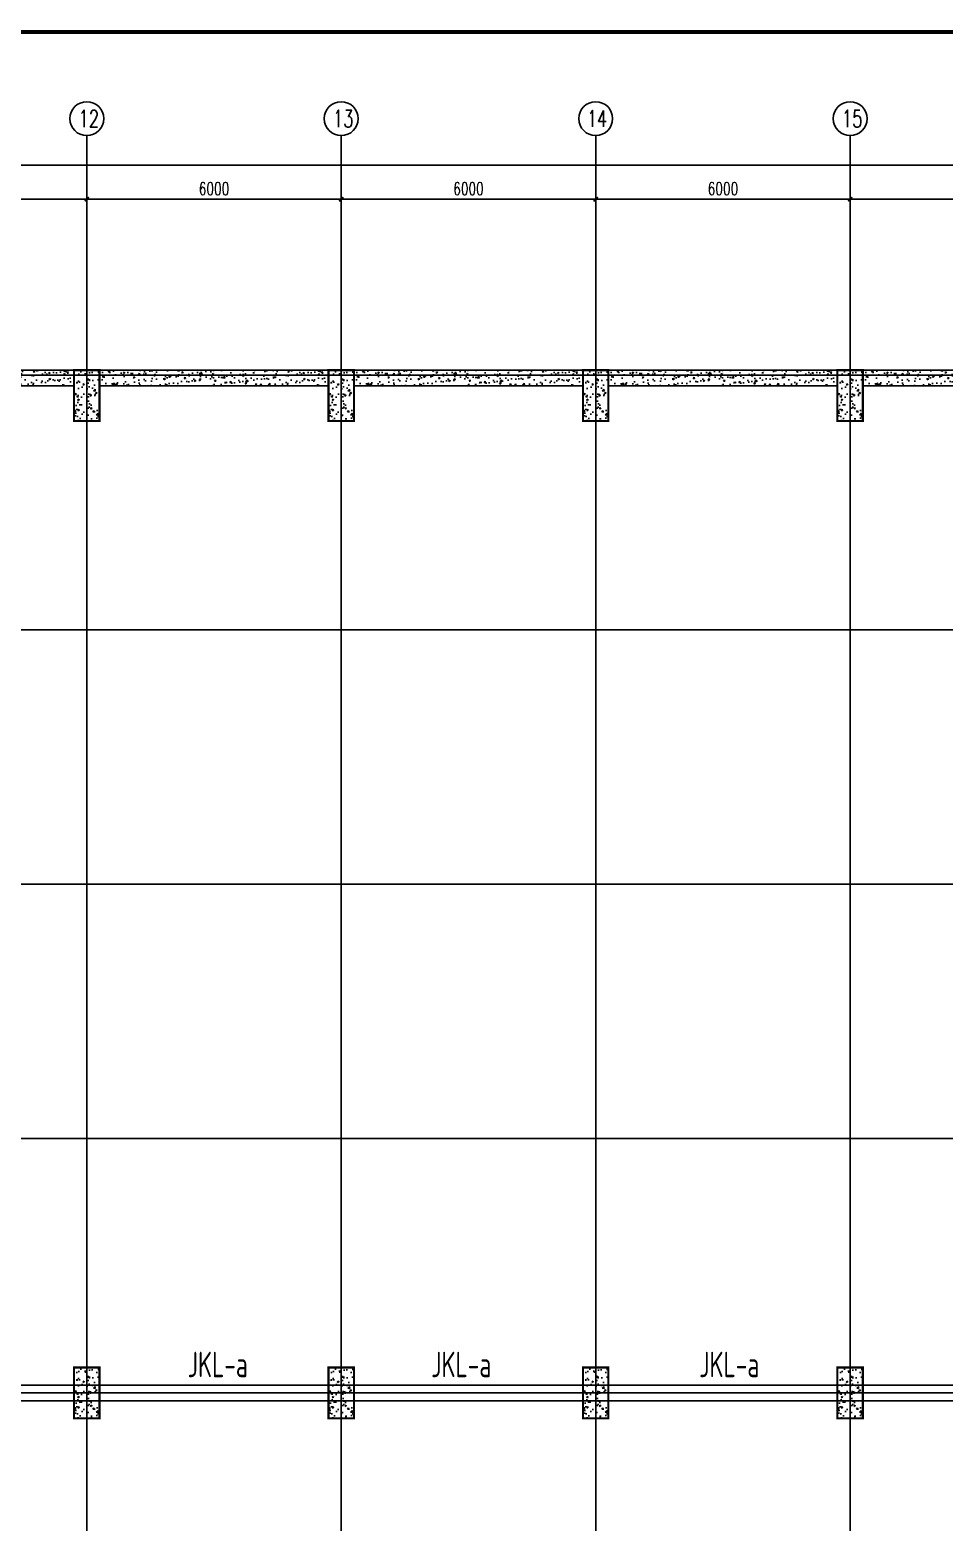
# Model space of a CAD drawing. Extents: x -73672 to 366960, y -527333 to 140666.
# Drawn here: x 256363 to 277922, y -138460 to -103268 of the extents above; entities that cross this region are included whole.
import ezdxf
from ezdxf.enums import TextEntityAlignment as Align

# ---------------------------------------------------------------- set-up
doc = ezdxf.new("R2010")
doc.units = 0
doc.header["$LTSCALE"] = 1000
doc.header["$MEASUREMENT"] = 0
for name, color, linetype in [('AXIS', 3, 'Continuous'), ('AXIS_TEXT', 7, 'Continuous'), ('COLU_DE_NUM', 7, 'Continuous'), ('COLUMN', 9, 'Continuous'), ('PUB_TITLE', 4, 'Continuous'), ('WALL', 9, 'Continuous')]:
    doc.layers.add(name, color=color, linetype=linetype)
doc.styles.add('_TCH_AXIS', font='COMPLEX', dxfattribs={"bigfont": 'GBCBIG'})
doc.styles.add('_TCH_DIM_T3', font='SIMPLEX', dxfattribs={"width": 0.705882, "bigfont": 'GBCBIG'})
doc.styles.add('COMPLEX', font='COMPLEX', dxfattribs={"bigfont": 'Tssdchn.shx'})
doc.styles.add('TSSD_Label', font='Tssdeng.shx', dxfattribs={"width": 0.7, "bigfont": 'hztxt.shx'})
doc.dimstyles.new('_TCH_ARCH-100', dxfattribs={"dimtxt": 297.5, "dimasz": 100, "dimexe": 250, "dimexo": 300, "dimgap": 100, "dimtad": 1, "dimdec": 0, "dimzin": 0, "dimdsep": 46, "dimtxsty": '_TCH_DIM_T3', "dimblk": 'ARCHTICK', "dimcen": 0.09, "dimclrt": 7, "dimazin": 2, "dimtfac": 1, "dimtdec": 0, "dimtix": 1, "dimtmove": 2, "dimatfit": 3, "dimfxl": 0, "dimtolj": 1, "dimtzin": 0, "dimarcsym": 0})

# ---------------------------------------------------------------- blocks, each defined once
blk = doc.blocks.new('_AXISO')
blk.add_circle((0, 0), 0.5)
at = {"layer": 'AXIS_TEXT', "style": 'COMPLEX'}
blk.add_attdef('A', text='', height=0.56, dxfattribs=at).set_placement((-0.25, -0.28), (0.25, -0.28), align=Align.FIT)
blk = doc.blocks.new('_ArchTick')
at = {"color": 0, "linetype": 'ByBlock', "const_width": 0.4}
blk.add_lwpolyline([(-0.5, -0.5), (0.5, 0.5)], dxfattribs=at)
blk = doc.blocks.new('*D8526')
at = {"layer": 'AXIS', "color": 0, "lineweight": -2}
for p, q in [((191586, -109462), (191586, -106212)), ((306166, -109462), (306166, -106212)), ((191586, -106462), (306166, -106462))]:
    blk.add_line(p, q, dxfattribs=at)
at = {"layer": 'Defpoints', "color": 0}
for p in [(306166, -106462), (191586, -109762), (306166, -109762)]:
    blk.add_point(p, dxfattribs=at)
at = {"layer": 'AXIS', "color": 0, "linetype": 'ByBlock', "lineweight": -2, "xscale": 100, "yscale": 100, "zscale": 100, "rotation": 180}
blk.add_blockref('_ArchTick', (191586, -106462), dxfattribs=at)
at = {"layer": 'AXIS', "color": 0, "linetype": 'ByBlock', "lineweight": -2, "xscale": 100, "yscale": 100, "zscale": 100}
blk.add_blockref('_ArchTick', (306166, -106462), dxfattribs=at)
at = {"layer": 'AXIS', "color": 7, "insert": (248876, -106213), "char_height": 297.5, "attachment_point": 5, "style": '_TCH_DIM_T3'}
blk.add_mtext('\\A1;114580', dxfattribs=at)
blk = doc.blocks.new('*D8538')
at = {"layer": 'AXIS', "color": 0, "lineweight": -2}
for p, q in [((251706, -109462), (251706, -107012)), ((251706, -107262), (257706, -107262)), ((257706, -109462), (257706, -107012))]:
    blk.add_line(p, q, dxfattribs=at)
at = {"layer": 'Defpoints', "color": 0}
for p in [(257706, -107262), (251706, -109762), (257706, -109762)]:
    blk.add_point(p, dxfattribs=at)
at = {"layer": 'AXIS', "color": 0, "linetype": 'ByBlock', "lineweight": -2, "xscale": 100, "yscale": 100, "zscale": 100, "rotation": 180}
blk.add_blockref('_ArchTick', (251706, -107262), dxfattribs=at)
at = {"layer": 'AXIS', "color": 0, "linetype": 'ByBlock', "lineweight": -2, "xscale": 100, "yscale": 100, "zscale": 100}
blk.add_blockref('_ArchTick', (257706, -107262), dxfattribs=at)
at = {"layer": 'AXIS', "color": 7, "insert": (254706, -107013), "char_height": 297.5, "attachment_point": 5, "style": '_TCH_DIM_T3'}
blk.add_mtext('\\A1;6000', dxfattribs=at)
blk = doc.blocks.new('*D8539')
at = {"layer": 'AXIS', "color": 0, "lineweight": -2}
for p, q in [((257706, -109462), (257706, -107012)), ((257706, -107262), (263706, -107262)), ((263706, -109462), (263706, -107012))]:
    blk.add_line(p, q, dxfattribs=at)
at = {"layer": 'Defpoints', "color": 0}
for p in [(263706, -107262), (257706, -109762), (263706, -109762)]:
    blk.add_point(p, dxfattribs=at)
at = {"layer": 'AXIS', "color": 0, "linetype": 'ByBlock', "lineweight": -2, "xscale": 100, "yscale": 100, "zscale": 100, "rotation": 180}
blk.add_blockref('_ArchTick', (257706, -107262), dxfattribs=at)
at = {"layer": 'AXIS', "color": 0, "linetype": 'ByBlock', "lineweight": -2, "xscale": 100, "yscale": 100, "zscale": 100}
blk.add_blockref('_ArchTick', (263706, -107262), dxfattribs=at)
at = {"layer": 'AXIS', "color": 7, "insert": (260706, -107013), "char_height": 297.5, "attachment_point": 5, "style": '_TCH_DIM_T3'}
blk.add_mtext('\\A1;6000', dxfattribs=at)
blk = doc.blocks.new('*D8540')
at = {"layer": 'AXIS', "color": 0, "lineweight": -2}
for p, q in [((263706, -109462), (263706, -107012)), ((263706, -107262), (269706, -107262)), ((269706, -109462), (269706, -107012))]:
    blk.add_line(p, q, dxfattribs=at)
at = {"layer": 'Defpoints', "color": 0}
for p in [(269706, -107262), (263706, -109762), (269706, -109762)]:
    blk.add_point(p, dxfattribs=at)
at = {"layer": 'AXIS', "color": 0, "linetype": 'ByBlock', "lineweight": -2, "xscale": 100, "yscale": 100, "zscale": 100, "rotation": 180}
blk.add_blockref('_ArchTick', (263706, -107262), dxfattribs=at)
at = {"layer": 'AXIS', "color": 0, "linetype": 'ByBlock', "lineweight": -2, "xscale": 100, "yscale": 100, "zscale": 100}
blk.add_blockref('_ArchTick', (269706, -107262), dxfattribs=at)
at = {"layer": 'AXIS', "color": 7, "insert": (266706, -107013), "char_height": 297.5, "attachment_point": 5, "style": '_TCH_DIM_T3'}
blk.add_mtext('\\A1;6000', dxfattribs=at)
blk = doc.blocks.new('*D8541')
at = {"layer": 'AXIS', "color": 0, "lineweight": -2}
for p, q in [((269706, -109462), (269706, -107012)), ((269706, -107262), (275706, -107262)), ((275706, -109462), (275706, -107012))]:
    blk.add_line(p, q, dxfattribs=at)
at = {"layer": 'Defpoints', "color": 0}
for p in [(275706, -107262), (269706, -109762), (275706, -109762)]:
    blk.add_point(p, dxfattribs=at)
at = {"layer": 'AXIS', "color": 0, "linetype": 'ByBlock', "lineweight": -2, "xscale": 100, "yscale": 100, "zscale": 100, "rotation": 180}
blk.add_blockref('_ArchTick', (269706, -107262), dxfattribs=at)
at = {"layer": 'AXIS', "color": 0, "linetype": 'ByBlock', "lineweight": -2, "xscale": 100, "yscale": 100, "zscale": 100}
blk.add_blockref('_ArchTick', (275706, -107262), dxfattribs=at)
at = {"layer": 'AXIS', "color": 7, "insert": (272706, -107013), "char_height": 297.5, "attachment_point": 5, "style": '_TCH_DIM_T3'}
blk.add_mtext('\\A1;6000', dxfattribs=at)
blk = doc.blocks.new('*D8542')
at = {"layer": 'AXIS', "color": 0, "lineweight": -2}
for p, q in [((275706, -109462), (275706, -107012)), ((275706, -107262), (281706, -107262)), ((281706, -109462), (281706, -107012))]:
    blk.add_line(p, q, dxfattribs=at)
at = {"layer": 'Defpoints', "color": 0}
for p in [(281706, -107262), (275706, -109762), (281706, -109762)]:
    blk.add_point(p, dxfattribs=at)
at = {"layer": 'AXIS', "color": 0, "linetype": 'ByBlock', "lineweight": -2, "xscale": 100, "yscale": 100, "zscale": 100, "rotation": 180}
blk.add_blockref('_ArchTick', (275706, -107262), dxfattribs=at)
at = {"layer": 'AXIS', "color": 0, "linetype": 'ByBlock', "lineweight": -2, "xscale": 100, "yscale": 100, "zscale": 100}
blk.add_blockref('_ArchTick', (281706, -107262), dxfattribs=at)
at = {"layer": 'AXIS', "color": 7, "insert": (278706, -107013), "char_height": 297.5, "attachment_point": 5, "style": '_TCH_DIM_T3'}
blk.add_mtext('\\A1;6000', dxfattribs=at)

msp = doc.modelspace()

# ---------------------------------------------------------------- hatches: boundary and pattern name
h = msp.add_hatch()
h.set_pattern_fill('混凝土', color=0, scale=50, pattern_type=2)
h.set_pattern_definition([(50, (54000, 2953.7), (358.6301, -31.37607), [37.5, -412.5]), (355, (54000, 2953.7), (-69.37567, 376.09607), [30, -330]), (100.4514, (54029.9, 2951.1), (289.2547, 344.71977), [31.8701, -350.57106]), (46.1842, (54000, 3053.7), (533.6205, -82.7595), [56.25, -618.75]), (96.6356, (54044.47, 3046.8), (467.3314, 487.0589), [47.8051, -525.8565]), (351.1842, (54000, 3053.7), (467.331, 487.0593), [45, -495]), (21, (54050, 3028.7), (298.45353, -201.30945), [37.5, -412.5]), (326, (54050, 3028.7), (121.65767, 362.575), [30, -330]), (71.4514, (54074.87, 3011.93), (420.1113, 161.26525), [31.8701, -350.57106]), (37.5, (54000, 2953.7), (6.07993, 166.44693), [0, -326, 0, -335, 0, -331.25]), (7.5, (54000, 2953.7), (131.53477, 197.20586), [0, -191, 0, -318.5, 0, -126.25]), (327.5, (53888.5, 2953.7), (266.91122, -11.277436), [0, -125, 0, -390, 0, -517.5]), (317.5, (53838.5, 2953.7), (291.59308, 50.0525), [0, -162.5, 0, -259, 0, -367.5])])
h.paths.add_polyline_path([(257405.56, -111294.17), (252005.56, -111294.17), (252005.56, -111414.17), (257405.56, -111414.17)])
h.paths.add_polyline_path([(257405.56, -111414.17), (252005.56, -111414.17), (252005.56, -111664.17), (257405.56, -111664.17)])
h = msp.add_hatch()
h.set_pattern_fill('混凝土', color=0, scale=50)
h.set_pattern_definition([(50, (65820, 2953.7), (358.6301, -31.37607), [37.5, -412.5]), (355, (65820, 2953.7), (-69.37567, 376.09607), [30, -330]), (100.4514, (65849.9, 2951.1), (289.2547, 344.71977), [31.8701, -350.57106]), (46.1842, (65820, 3053.7), (533.6205, -82.7595), [56.25, -618.75]), (96.6356, (65864.47, 3046.8), (467.3314, 487.0589), [47.8051, -525.8565]), (351.1842, (65820, 3053.7), (467.331, 487.0593), [45, -495]), (21, (65870, 3028.7), (298.45353, -201.30945), [37.5, -412.5]), (326, (65870, 3028.7), (121.65767, 362.575), [30, -330]), (71.4514, (65894.87, 3011.93), (420.1113, 161.26525), [31.8701, -350.57106]), (37.5, (65820, 2953.7), (6.07993, 166.44693), [0, -326, 0, -335, 0, -331.25]), (7.5, (65820, 2953.7), (131.53477, 197.20586), [0, -191, 0, -318.5, 0, -126.25]), (327.5, (65708.5, 2953.7), (266.91122, -11.277436), [0, -125, 0, -390, 0, -517.5]), (317.5, (65658.5, 2953.7), (291.59308, 50.0525), [0, -162.5, 0, -259, 0, -367.5])])
h.paths.add_polyline_path([(257525.56, -112494.17), (257775.56, -112494.17), (258005.56, -112494.17), (258005.56, -111664.17), (258005.56, -111414.17), (257525.56, -111414.17)])
h.paths.add_polyline_path([(257525.56, -111414.17), (258005.56, -111414.17), (258005.56, -111294.17), (257525.56, -111294.17)])
h.paths.add_polyline_path([(257525.56, -111294.17), (257405.56, -111294.17), (257405.56, -111414.17), (257525.56, -111414.17)])
h.paths.add_polyline_path([(257525.56, -112494.17), (257525.56, -111414.17), (257405.56, -111414.17), (257405.56, -112494.17)])
h = msp.add_hatch()
h.set_pattern_fill('混凝土', color=0, scale=50, pattern_type=2)
h.set_pattern_definition([(50, (60000, 2953.7), (358.6301, -31.37607), [37.5, -412.5]), (355, (60000, 2953.7), (-69.37567, 376.09607), [30, -330]), (100.4514, (60029.9, 2951.1), (289.2547, 344.71977), [31.8701, -350.57106]), (46.1842, (60000, 3053.7), (533.6205, -82.7595), [56.25, -618.75]), (96.6356, (60044.47, 3046.8), (467.3314, 487.0589), [47.8051, -525.8565]), (351.1842, (60000, 3053.7), (467.331, 487.0593), [45, -495]), (21, (60050, 3028.7), (298.45353, -201.30945), [37.5, -412.5]), (326, (60050, 3028.7), (121.65767, 362.575), [30, -330]), (71.4514, (60074.87, 3011.93), (420.1113, 161.26525), [31.8701, -350.57106]), (37.5, (60000, 2953.7), (6.07993, 166.44693), [0, -326, 0, -335, 0, -331.25]), (7.5, (60000, 2953.7), (131.53477, 197.20586), [0, -191, 0, -318.5, 0, -126.25]), (327.5, (59888.5, 2953.7), (266.91122, -11.277436), [0, -125, 0, -390, 0, -517.5]), (317.5, (59838.5, 2953.7), (291.59308, 50.0525), [0, -162.5, 0, -259, 0, -367.5])])
h.paths.add_polyline_path([(263405.56, -111294.17), (258005.56, -111294.17), (258005.56, -111414.17), (263405.56, -111414.17)])
h.paths.add_polyline_path([(263405.56, -111414.17), (258005.56, -111414.17), (258005.56, -111664.17), (263405.56, -111664.17)])
h = msp.add_hatch()
h.set_pattern_fill('混凝土', color=0, scale=50)
h.set_pattern_definition([(50, (71820, 2953.7), (358.6301, -31.37607), [37.5, -412.5]), (355, (71820, 2953.7), (-69.37567, 376.09607), [30, -330]), (100.4514, (71849.9, 2951.1), (289.2547, 344.71977), [31.8701, -350.57106]), (46.1842, (71820, 3053.7), (533.6205, -82.7595), [56.25, -618.75]), (96.6356, (71864.47, 3046.8), (467.3314, 487.0589), [47.8051, -525.8565]), (351.1842, (71820, 3053.7), (467.331, 487.0593), [45, -495]), (21, (71870, 3028.7), (298.45353, -201.30945), [37.5, -412.5]), (326, (71870, 3028.7), (121.65767, 362.575), [30, -330]), (71.4514, (71894.87, 3011.93), (420.1113, 161.26525), [31.8701, -350.57106]), (37.5, (71820, 2953.7), (6.07993, 166.44693), [0, -326, 0, -335, 0, -331.25]), (7.5, (71820, 2953.7), (131.53477, 197.20586), [0, -191, 0, -318.5, 0, -126.25]), (327.5, (71708.5, 2953.7), (266.91122, -11.277436), [0, -125, 0, -390, 0, -517.5]), (317.5, (71658.5, 2953.7), (291.59308, 50.0525), [0, -162.5, 0, -259, 0, -367.5])])
h.paths.add_polyline_path([(263525.56, -112494.17), (263775.56, -112494.17), (264005.56, -112494.17), (264005.56, -111664.17), (264005.56, -111414.17), (263525.56, -111414.17)])
h.paths.add_polyline_path([(263525.56, -111414.17), (264005.56, -111414.17), (264005.56, -111294.17), (263525.56, -111294.17)])
h.paths.add_polyline_path([(263525.56, -111294.17), (263405.56, -111294.17), (263405.56, -111414.17), (263525.56, -111414.17)])
h.paths.add_polyline_path([(263525.56, -112494.17), (263525.56, -111414.17), (263405.56, -111414.17), (263405.56, -112494.17)])
h = msp.add_hatch()
h.set_pattern_fill('混凝土', color=0, scale=50, pattern_type=2)
h.set_pattern_definition([(50, (66000, 2953.7), (358.6301, -31.37607), [37.5, -412.5]), (355, (66000, 2953.7), (-69.37567, 376.09607), [30, -330]), (100.4514, (66029.9, 2951.1), (289.2547, 344.71977), [31.8701, -350.57106]), (46.1842, (66000, 3053.7), (533.6205, -82.7595), [56.25, -618.75]), (96.6356, (66044.47, 3046.8), (467.3314, 487.0589), [47.8051, -525.8565]), (351.1842, (66000, 3053.7), (467.331, 487.0593), [45, -495]), (21, (66050, 3028.7), (298.45353, -201.30945), [37.5, -412.5]), (326, (66050, 3028.7), (121.65767, 362.575), [30, -330]), (71.4514, (66074.87, 3011.93), (420.1113, 161.26525), [31.8701, -350.57106]), (37.5, (66000, 2953.7), (6.07993, 166.44693), [0, -326, 0, -335, 0, -331.25]), (7.5, (66000, 2953.7), (131.53477, 197.20586), [0, -191, 0, -318.5, 0, -126.25]), (327.5, (65888.5, 2953.7), (266.91122, -11.277436), [0, -125, 0, -390, 0, -517.5]), (317.5, (65838.5, 2953.7), (291.59308, 50.0525), [0, -162.5, 0, -259, 0, -367.5])])
h.paths.add_polyline_path([(269405.56, -111294.17), (264005.56, -111294.17), (264005.56, -111414.17), (269405.56, -111414.17)])
h.paths.add_polyline_path([(269405.56, -111414.17), (264005.56, -111414.17), (264005.56, -111664.17), (269405.56, -111664.17)])
h = msp.add_hatch()
h.set_pattern_fill('混凝土', color=0, scale=50)
h.set_pattern_definition([(50, (77820, 2953.7), (358.6301, -31.37607), [37.5, -412.5]), (355, (77820, 2953.7), (-69.37567, 376.09607), [30, -330]), (100.4514, (77849.9, 2951.1), (289.2547, 344.71977), [31.8701, -350.57106]), (46.1842, (77820, 3053.7), (533.6205, -82.7595), [56.25, -618.75]), (96.6356, (77864.47, 3046.8), (467.3314, 487.0589), [47.8051, -525.8565]), (351.1842, (77820, 3053.7), (467.331, 487.0593), [45, -495]), (21, (77870, 3028.7), (298.45353, -201.30945), [37.5, -412.5]), (326, (77870, 3028.7), (121.65767, 362.575), [30, -330]), (71.4514, (77894.87, 3011.93), (420.1113, 161.26525), [31.8701, -350.57106]), (37.5, (77820, 2953.7), (6.07993, 166.44693), [0, -326, 0, -335, 0, -331.25]), (7.5, (77820, 2953.7), (131.53477, 197.20586), [0, -191, 0, -318.5, 0, -126.25]), (327.5, (77708.5, 2953.7), (266.91122, -11.277436), [0, -125, 0, -390, 0, -517.5]), (317.5, (77658.5, 2953.7), (291.59308, 50.0525), [0, -162.5, 0, -259, 0, -367.5])])
h.paths.add_polyline_path([(269525.56, -112494.17), (269775.56, -112494.17), (270005.56, -112494.17), (270005.56, -111664.17), (270005.56, -111414.17), (269525.56, -111414.17)])
h.paths.add_polyline_path([(269525.56, -111414.17), (270005.56, -111414.17), (270005.56, -111294.17), (269525.56, -111294.17)])
h.paths.add_polyline_path([(269525.56, -111294.17), (269405.56, -111294.17), (269405.56, -111414.17), (269525.56, -111414.17)])
h.paths.add_polyline_path([(269525.56, -112494.17), (269525.56, -111414.17), (269405.56, -111414.17), (269405.56, -112494.17)])
h = msp.add_hatch()
h.set_pattern_fill('混凝土', color=0, scale=50, pattern_type=2)
h.set_pattern_definition([(50, (72000, 2953.7), (358.6301, -31.37607), [37.5, -412.5]), (355, (72000, 2953.7), (-69.37567, 376.09607), [30, -330]), (100.4514, (72029.9, 2951.1), (289.2547, 344.71977), [31.8701, -350.57106]), (46.1842, (72000, 3053.7), (533.6205, -82.7595), [56.25, -618.75]), (96.6356, (72044.47, 3046.8), (467.3314, 487.0589), [47.8051, -525.8565]), (351.1842, (72000, 3053.7), (467.331, 487.0593), [45, -495]), (21, (72050, 3028.7), (298.45353, -201.30945), [37.5, -412.5]), (326, (72050, 3028.7), (121.65767, 362.575), [30, -330]), (71.4514, (72074.87, 3011.93), (420.1113, 161.26525), [31.8701, -350.57106]), (37.5, (72000, 2953.7), (6.07993, 166.44693), [0, -326, 0, -335, 0, -331.25]), (7.5, (72000, 2953.7), (131.53477, 197.20586), [0, -191, 0, -318.5, 0, -126.25]), (327.5, (71888.5, 2953.7), (266.91122, -11.277436), [0, -125, 0, -390, 0, -517.5]), (317.5, (71838.5, 2953.7), (291.59308, 50.0525), [0, -162.5, 0, -259, 0, -367.5])])
h.paths.add_polyline_path([(275405.56, -111294.17), (270005.56, -111294.17), (270005.56, -111414.17), (275405.56, -111414.17)])
h.paths.add_polyline_path([(275405.56, -111414.17), (270005.56, -111414.17), (270005.56, -111664.17), (275405.56, -111664.17)])
h = msp.add_hatch()
h.set_pattern_fill('混凝土', color=0, scale=50)
h.set_pattern_definition([(50, (83820, 2953.7), (358.6301, -31.37607), [37.5, -412.5]), (355, (83820, 2953.7), (-69.37567, 376.09607), [30, -330]), (100.4514, (83849.9, 2951.1), (289.2547, 344.71977), [31.8701, -350.57106]), (46.1842, (83820, 3053.7), (533.6205, -82.7595), [56.25, -618.75]), (96.6356, (83864.47, 3046.8), (467.3314, 487.0589), [47.8051, -525.8565]), (351.1842, (83820, 3053.7), (467.331, 487.0593), [45, -495]), (21, (83870, 3028.7), (298.45353, -201.30945), [37.5, -412.5]), (326, (83870, 3028.7), (121.65767, 362.575), [30, -330]), (71.4514, (83894.87, 3011.93), (420.1113, 161.26525), [31.8701, -350.57106]), (37.5, (83820, 2953.7), (6.07993, 166.44693), [0, -326, 0, -335, 0, -331.25]), (7.5, (83820, 2953.7), (131.53477, 197.20586), [0, -191, 0, -318.5, 0, -126.25]), (327.5, (83708.5, 2953.7), (266.91122, -11.277436), [0, -125, 0, -390, 0, -517.5]), (317.5, (83658.5, 2953.7), (291.59308, 50.0525), [0, -162.5, 0, -259, 0, -367.5])])
h.paths.add_polyline_path([(275525.56, -112494.17), (275775.56, -112494.17), (276005.56, -112494.17), (276005.56, -111664.17), (276005.56, -111414.17), (275525.56, -111414.17)])
h.paths.add_polyline_path([(275525.56, -111414.17), (276005.56, -111414.17), (276005.56, -111294.17), (275525.56, -111294.17)])
h.paths.add_polyline_path([(275525.56, -111294.17), (275405.56, -111294.17), (275405.56, -111414.17), (275525.56, -111414.17)])
h.paths.add_polyline_path([(275525.56, -112494.17), (275525.56, -111414.17), (275405.56, -111414.17), (275405.56, -112494.17)])
h = msp.add_hatch()
h.set_pattern_fill('混凝土', color=0, scale=50, pattern_type=2)
h.set_pattern_definition([(50, (78000, 2953.7), (358.6301, -31.37607), [37.5, -412.5]), (355, (78000, 2953.7), (-69.37567, 376.09607), [30, -330]), (100.4514, (78029.9, 2951.1), (289.2547, 344.71977), [31.8701, -350.57106]), (46.1842, (78000, 3053.7), (533.6205, -82.7595), [56.25, -618.75]), (96.6356, (78044.47, 3046.8), (467.3314, 487.0589), [47.8051, -525.8565]), (351.1842, (78000, 3053.7), (467.331, 487.0593), [45, -495]), (21, (78050, 3028.7), (298.45353, -201.30945), [37.5, -412.5]), (326, (78050, 3028.7), (121.65767, 362.575), [30, -330]), (71.4514, (78074.87, 3011.93), (420.1113, 161.26525), [31.8701, -350.57106]), (37.5, (78000, 2953.7), (6.07993, 166.44693), [0, -326, 0, -335, 0, -331.25]), (7.5, (78000, 2953.7), (131.53477, 197.20586), [0, -191, 0, -318.5, 0, -126.25]), (327.5, (77888.5, 2953.7), (266.91122, -11.277436), [0, -125, 0, -390, 0, -517.5]), (317.5, (77838.5, 2953.7), (291.59308, 50.0525), [0, -162.5, 0, -259, 0, -367.5])])
h.paths.add_polyline_path([(281405.56, -111294.17), (276005.56, -111294.17), (276005.56, -111414.17), (281405.56, -111414.17)])
h.paths.add_polyline_path([(281405.56, -111414.17), (276005.56, -111414.17), (276005.56, -111664.17), (281405.56, -111664.17)])
h = msp.add_hatch()
h.set_pattern_fill('混凝土', color=0, scale=50)
h.set_pattern_definition([(50, (65820, -20566.3), (358.6301, -31.37607), [37.5, -412.5]), (355, (65820, -20566.3), (-69.37567, 376.09607), [30, -330]), (100.4514, (65849.9, -20568.9), (289.2547, 344.71977), [31.8701, -350.57106]), (46.1842, (65820, -20466.3), (533.6205, -82.7595), [56.25, -618.75]), (96.6356, (65864.47, -20473.2), (467.3314, 487.0589), [47.8051, -525.8565]), (351.1842, (65820, -20466.3), (467.331, 487.0593), [45, -495]), (21, (65870, -20491.3), (298.45353, -201.30945), [37.5, -412.5]), (326, (65870, -20491.3), (121.65767, 362.575), [30, -330]), (71.4514, (65894.87, -20508.07), (420.1113, 161.26525), [31.8701, -350.57106]), (37.5, (65820, -20566.3), (6.07993, 166.44693), [0, -326, 0, -335, 0, -331.25]), (7.5, (65820, -20566.3), (131.53477, 197.20586), [0, -191, 0, -318.5, 0, -126.25]), (327.5, (65708.5, -20566.3), (266.91122, -11.277436), [0, -125, 0, -390, 0, -517.5]), (317.5, (65658.5, -20566.3), (291.59308, 50.0525), [0, -162.5, 0, -259, 0, -367.5])])
h.paths.add_polyline_path([(257525.56, -136014.17), (257775.56, -136014.17), (258005.56, -136014.17), (258005.56, -135184.17), (258005.56, -134934.17), (257525.56, -134934.17)])
h.paths.add_polyline_path([(257525.56, -134934.17), (258005.56, -134934.17), (258005.56, -134814.17), (257525.56, -134814.17)])
h.paths.add_polyline_path([(257525.56, -134814.17), (257405.56, -134814.17), (257405.56, -134934.17), (257525.56, -134934.17)])
h.paths.add_polyline_path([(257525.56, -136014.17), (257525.56, -134934.17), (257405.56, -134934.17), (257405.56, -136014.17)])
h = msp.add_hatch()
h.set_pattern_fill('混凝土', color=0, scale=50)
h.set_pattern_definition([(50, (71820, -20566.3), (358.6301, -31.37607), [37.5, -412.5]), (355, (71820, -20566.3), (-69.37567, 376.09607), [30, -330]), (100.4514, (71849.9, -20568.9), (289.2547, 344.71977), [31.8701, -350.57106]), (46.1842, (71820, -20466.3), (533.6205, -82.7595), [56.25, -618.75]), (96.6356, (71864.47, -20473.2), (467.3314, 487.0589), [47.8051, -525.8565]), (351.1842, (71820, -20466.3), (467.331, 487.0593), [45, -495]), (21, (71870, -20491.3), (298.45353, -201.30945), [37.5, -412.5]), (326, (71870, -20491.3), (121.65767, 362.575), [30, -330]), (71.4514, (71894.87, -20508.07), (420.1113, 161.26525), [31.8701, -350.57106]), (37.5, (71820, -20566.3), (6.07993, 166.44693), [0, -326, 0, -335, 0, -331.25]), (7.5, (71820, -20566.3), (131.53477, 197.20586), [0, -191, 0, -318.5, 0, -126.25]), (327.5, (71708.5, -20566.3), (266.91122, -11.277436), [0, -125, 0, -390, 0, -517.5]), (317.5, (71658.5, -20566.3), (291.59308, 50.0525), [0, -162.5, 0, -259, 0, -367.5])])
h.paths.add_polyline_path([(263525.56, -136014.17), (263775.56, -136014.17), (264005.56, -136014.17), (264005.56, -135184.17), (264005.56, -134934.17), (263525.56, -134934.17)])
h.paths.add_polyline_path([(263525.56, -134934.17), (264005.56, -134934.17), (264005.56, -134814.17), (263525.56, -134814.17)])
h.paths.add_polyline_path([(263525.56, -134814.17), (263405.56, -134814.17), (263405.56, -134934.17), (263525.56, -134934.17)])
h.paths.add_polyline_path([(263525.56, -136014.17), (263525.56, -134934.17), (263405.56, -134934.17), (263405.56, -136014.17)])
h = msp.add_hatch()
h.set_pattern_fill('混凝土', color=0, scale=50)
h.set_pattern_definition([(50, (77820, -20566.3), (358.6301, -31.37607), [37.5, -412.5]), (355, (77820, -20566.3), (-69.37567, 376.09607), [30, -330]), (100.4514, (77849.9, -20568.9), (289.2547, 344.71977), [31.8701, -350.57106]), (46.1842, (77820, -20466.3), (533.6205, -82.7595), [56.25, -618.75]), (96.6356, (77864.47, -20473.2), (467.3314, 487.0589), [47.8051, -525.8565]), (351.1842, (77820, -20466.3), (467.331, 487.0593), [45, -495]), (21, (77870, -20491.3), (298.45353, -201.30945), [37.5, -412.5]), (326, (77870, -20491.3), (121.65767, 362.575), [30, -330]), (71.4514, (77894.87, -20508.07), (420.1113, 161.26525), [31.8701, -350.57106]), (37.5, (77820, -20566.3), (6.07993, 166.44693), [0, -326, 0, -335, 0, -331.25]), (7.5, (77820, -20566.3), (131.53477, 197.20586), [0, -191, 0, -318.5, 0, -126.25]), (327.5, (77708.5, -20566.3), (266.91122, -11.277436), [0, -125, 0, -390, 0, -517.5]), (317.5, (77658.5, -20566.3), (291.59308, 50.0525), [0, -162.5, 0, -259, 0, -367.5])])
h.paths.add_polyline_path([(269525.56, -136014.17), (269775.56, -136014.17), (270005.56, -136014.17), (270005.56, -135184.17), (270005.56, -134934.17), (269525.56, -134934.17)])
h.paths.add_polyline_path([(269525.56, -134934.17), (270005.56, -134934.17), (270005.56, -134814.17), (269525.56, -134814.17)])
h.paths.add_polyline_path([(269525.56, -134814.17), (269405.56, -134814.17), (269405.56, -134934.17), (269525.56, -134934.17)])
h.paths.add_polyline_path([(269525.56, -136014.17), (269525.56, -134934.17), (269405.56, -134934.17), (269405.56, -136014.17)])
h = msp.add_hatch()
h.set_pattern_fill('混凝土', color=0, scale=50)
h.set_pattern_definition([(50, (83820, -20566.3), (358.6301, -31.37607), [37.5, -412.5]), (355, (83820, -20566.3), (-69.37567, 376.09607), [30, -330]), (100.4514, (83849.9, -20568.9), (289.2547, 344.71977), [31.8701, -350.57106]), (46.1842, (83820, -20466.3), (533.6205, -82.7595), [56.25, -618.75]), (96.6356, (83864.47, -20473.2), (467.3314, 487.0589), [47.8051, -525.8565]), (351.1842, (83820, -20466.3), (467.331, 487.0593), [45, -495]), (21, (83870, -20491.3), (298.45353, -201.30945), [37.5, -412.5]), (326, (83870, -20491.3), (121.65767, 362.575), [30, -330]), (71.4514, (83894.87, -20508.07), (420.1113, 161.26525), [31.8701, -350.57106]), (37.5, (83820, -20566.3), (6.07993, 166.44693), [0, -326, 0, -335, 0, -331.25]), (7.5, (83820, -20566.3), (131.53477, 197.20586), [0, -191, 0, -318.5, 0, -126.25]), (327.5, (83708.5, -20566.3), (266.91122, -11.277436), [0, -125, 0, -390, 0, -517.5]), (317.5, (83658.5, -20566.3), (291.59308, 50.0525), [0, -162.5, 0, -259, 0, -367.5])])
h.paths.add_polyline_path([(275525.56, -136014.17), (275775.56, -136014.17), (276005.56, -136014.17), (276005.56, -135184.17), (276005.56, -134934.17), (275525.56, -134934.17)])
h.paths.add_polyline_path([(275525.56, -134934.17), (276005.56, -134934.17), (276005.56, -134814.17), (275525.56, -134814.17)])
h.paths.add_polyline_path([(275525.56, -134814.17), (275405.56, -134814.17), (275405.56, -134934.17), (275525.56, -134934.17)])
h.paths.add_polyline_path([(275525.56, -136014.17), (275525.56, -134934.17), (275405.56, -134934.17), (275405.56, -136014.17)])

# ---------------------------------------------------------------- linework, layer by layer
at = {"color": 1}
for p, q in [((257705.56, -109761.98), (257705.56, -170235.82)), ((263705.56, -109761.98), (263705.56, -170235.82)), ((269705.56, -109761.98), (269705.56, -170235.82)), ((275705.56, -109761.98), (275705.56, -170235.82)), ((189319.9, -111414.17), (308089.5, -111414.17)), ((189319.9, -117414.17), (308089.5, -117414.17)), ((189319.9, -123414.17), (308089.5, -123414.17)), ((189319.9, -129414.17), (308089.5, -129414.17)), ((189319.9, -135414.17), (308089.5, -135414.17))]:
    msp.add_line(p, q, dxfattribs=at)
at = {"color": 0}
for p, q in [((192185.56, -135229.17), (299225.56, -135229.17)), ((192185.56, -135599.17), (299225.56, -135599.17))]:
    msp.add_line(p, q, dxfattribs=at)
at = {"color": 0, "const_width": 50}
for points in [[(257405.56, -111294.17), (257405.56, -112494.17), (258005.56, -112494.17), (258005.56, -111294.17), (257405.56, -111294.17)], [(263405.56, -111294.17), (263405.56, -112494.17), (264005.56, -112494.17), (264005.56, -111294.17), (263405.56, -111294.17)], [(269405.56, -111294.17), (269405.56, -112494.17), (270005.56, -112494.17), (270005.56, -111294.17), (269405.56, -111294.17)], [(275405.56, -111294.17), (275405.56, -112494.17), (276005.56, -112494.17), (276005.56, -111294.17), (275405.56, -111294.17)], [(257405.56, -134814.17), (257405.56, -136014.17), (258005.56, -136014.17), (258005.56, -134814.17), (257405.56, -134814.17)], [(263405.56, -134814.17), (263405.56, -136014.17), (264005.56, -136014.17), (264005.56, -134814.17), (263405.56, -134814.17)], [(269405.56, -134814.17), (269405.56, -136014.17), (270005.56, -136014.17), (270005.56, -134814.17), (269405.56, -134814.17)], [(275405.56, -134814.17), (275405.56, -136014.17), (276005.56, -136014.17), (276005.56, -134814.17), (275405.56, -134814.17)]]:
    msp.add_lwpolyline(points, dxfattribs=at)
at = {"layer": 'AXIS'}
for p, q in [((257705.56, -109761.98), (257705.56, -105761.98)), ((263705.56, -109761.98), (263705.56, -105761.98)), ((269705.56, -109761.98), (269705.56, -105761.98)), ((275705.56, -109761.98), (275705.56, -105761.98))]:
    msp.add_line(p, q, dxfattribs=at)
at = {"layer": 'COLUMN'}
for points in [[(257405.56, -112494.17), (258005.56, -112494.17), (258005.56, -111294.17), (257405.56, -111294.17)], [(263405.56, -112494.17), (264005.56, -112494.17), (264005.56, -111294.17), (263405.56, -111294.17)], [(269405.56, -112494.17), (270005.56, -112494.17), (270005.56, -111294.17), (269405.56, -111294.17)], [(275405.56, -112494.17), (276005.56, -112494.17), (276005.56, -111294.17), (275405.56, -111294.17)], [(258005.56, -134814.17), (257405.56, -134814.17), (257405.56, -136014.17), (258005.56, -136014.17)], [(264005.56, -134814.17), (263405.56, -134814.17), (263405.56, -136014.17), (264005.56, -136014.17)], [(270005.56, -134814.17), (269405.56, -134814.17), (269405.56, -136014.17), (270005.56, -136014.17)], [(276005.56, -134814.17), (275405.56, -134814.17), (275405.56, -136014.17), (276005.56, -136014.17)]]:
    msp.add_lwpolyline(points, close=True, dxfattribs=at)
at = {"layer": 'PUB_TITLE', "const_width": 100}
msp.add_lwpolyline([(180178.75, -185417.87), (325378.75, -185417.87), (325378.75, -103317.87), (180178.75, -103317.87)], close=True, dxfattribs=at)
at = {"layer": 'WALL'}
for p, q in [((252005.56, -111294.17), (257405.56, -111294.17)), ((258005.56, -111294.17), (263405.56, -111294.17)), ((264005.56, -111294.17), (269405.56, -111294.17)), ((270005.56, -111294.17), (275405.56, -111294.17)), ((276005.56, -111294.17), (281405.56, -111294.17)), ((252005.56, -111664.17), (257405.56, -111664.17)), ((258005.56, -111664.17), (263405.56, -111664.17)), ((264005.56, -111664.17), (269405.56, -111664.17)), ((270005.56, -111664.17), (275405.56, -111664.17)), ((276005.56, -111664.17), (281405.56, -111664.17))]:
    msp.add_line(p, q, dxfattribs=at)

# ---------------------------------------------------------------- block references
at = {"layer": 'AXIS'}
ref = msp.add_blockref('_AXISO', (257705.56, -105361.98), dxfattribs=dict(at, xscale=800, yscale=800, zscale=800))
ref.add_attrib('A', '12', (257510.11, -105562.48), dxfattribs={"color": 7, "height": 401.002, "style": '_TCH_AXIS', "width": 0.705882})
ref = msp.add_blockref('_AXISO', (263705.56, -105361.98), dxfattribs=dict(at, xscale=800, yscale=800, zscale=800))
ref.add_attrib('A', '13', (263510.11, -105562.48), dxfattribs={"color": 7, "height": 401.002, "style": '_TCH_AXIS', "width": 0.705882})
ref = msp.add_blockref('_AXISO', (269705.56, -105361.98), dxfattribs=dict(at, xscale=800, yscale=800, zscale=800))
ref.add_attrib('A', '14', (269503.54, -105555.85), dxfattribs={"color": 7, "height": 387.75, "style": '_TCH_AXIS', "width": 0.705882})
ref = msp.add_blockref('_AXISO', (275705.56, -105361.98), dxfattribs=dict(at, xscale=800, yscale=800, zscale=800))
ref.add_attrib('A', '15', (275510.11, -105562.48), dxfattribs={"color": 7, "height": 401.002, "style": '_TCH_AXIS', "width": 0.705882})

# ---------------------------------------------------------------- texts
at = {"layer": 'COLU_DE_NUM', "style": 'TSSD_Label', "width": 0.7}
for p in [(260794.19, -134740.46), (266535.1, -134740.46), (272854.65, -134740.46)]:
    msp.add_text('JKL-a', height=600, dxfattribs=at).set_placement(p, align=Align.MIDDLE)

# ---------------------------------------------------------------- dimensions: what is measured, and where the dimension line sits
at = {"layer": 'AXIS'}
for p1, p2, distance, picture, middle in [((191585.56, -109761.98), (306165.56, -109761.98), 3300, '*D8526', (248875.56, -106213.23)), ((251705.56, -109761.98), (257705.56, -109761.98), 2500, '*D8538', (254705.56, -107013.23)), ((257705.56, -109761.98), (263705.56, -109761.98), 2500, '*D8539', (260705.56, -107013.23)), ((263705.56, -109761.98), (269705.56, -109761.98), 2500, '*D8540', (266705.56, -107013.23)), ((269705.56, -109761.98), (275705.56, -109761.98), 2500, '*D8541', (272705.56, -107013.23)), ((275705.56, -109761.98), (281705.56, -109761.98), 2500, '*D8542', (278705.56, -107013.23))]:
    dim = msp.add_aligned_dim(p1=p1, p2=p2, distance=distance, dimstyle='_TCH_ARCH-100', dxfattribs=at)
    dim.commit()
    dim.dimension.update_dxf_attribs({"geometry": picture, "text_midpoint": middle})

doc.saveas('drawing.dxf')
